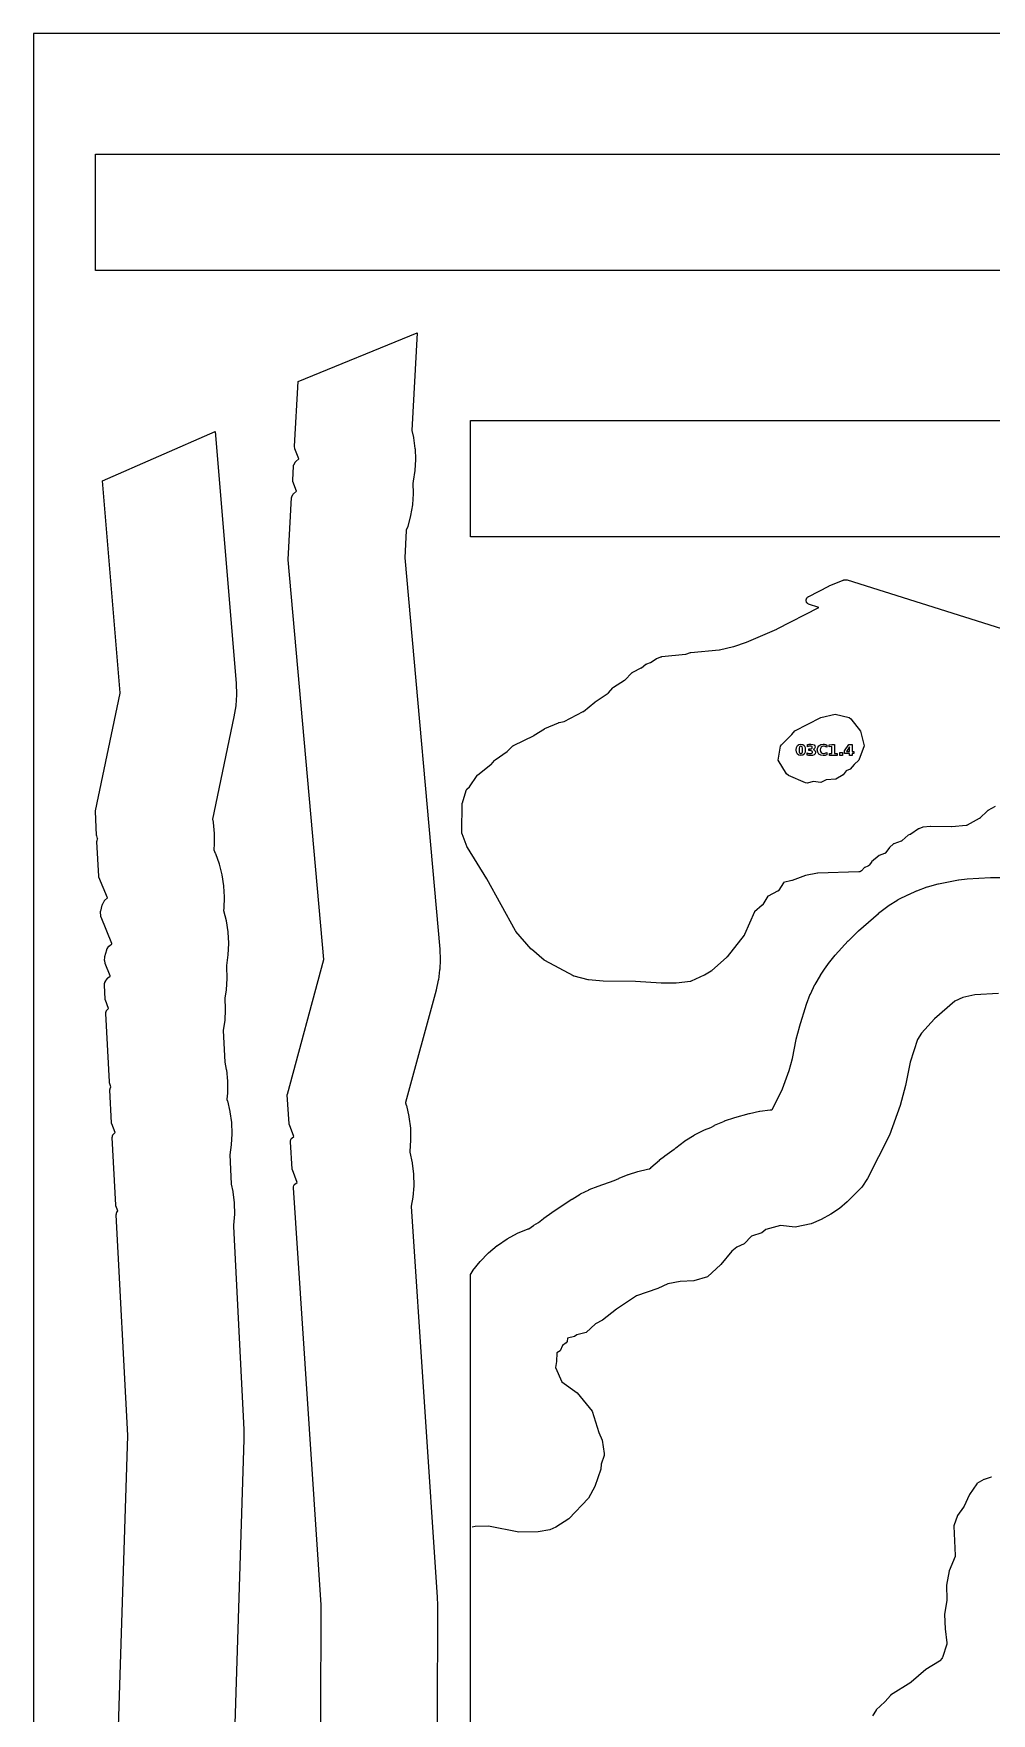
# Model space of a CAD drawing. Header units: millimetres. Extents: x 0 to 841, y 0 to 594.
# Drawn here: x 0 to 164.7, y 305 to 594 of the extents above; entities that cross this region are included whole.
import ezdxf

# ---------------------------------------------------------------- set-up
doc = ezdxf.new("R2010")
doc.units = ezdxf.units.MM
for name, color, linetype in [('CUT', 1, 'Continuous'), ('ENGRAVE', 5, 'Continuous'), ('SHEET_EDGE_DO_NOT_CUT', 8, 'Continuous')]:
    doc.layers.add(name, color=color, linetype=linetype)

msp = doc.modelspace()

# ---------------------------------------------------------------- linework, layer by layer
at = {"layer": 'CUT'}
for points in [[(345.64, 515.26), (334.49, 548.82), (334.48, 548.83), (334.47, 548.84), (329.36, 553.25), (329.35, 553.26), (329.34, 553.26), (10.62, 553.26), (10.62, 573.26), (336.51, 573.26), (336.51, 573.26), (336.55, 573.26), (336.59, 573.25), (336.63, 573.24), (336.82, 573.19), (336.87, 573.18), (336.91, 573.16), (336.95, 573.14), (336.99, 573.11), (337.03, 573.09), (351.53, 560.53)], [(49.24, 245.21), (49.48, 323.66), (49.48, 323.68), (44.69, 395.4), (44.69, 395.44), (44.69, 395.48), (44.7, 395.53), (44.71, 395.57), (44.78, 395.82), (44.8, 395.87), (44.82, 395.92), (44.85, 395.96), (44.88, 396), (44.91, 396.04), (44.95, 396.07), (45.31, 396.35), (45.32, 396.36), (45.31, 396.37), (44.5, 398.52), (44.49, 398.57), (44.48, 398.61), (44.47, 398.66), (44.16, 403.35), (44.16, 403.4), (44.17, 403.45), (44.18, 403.5), (44.19, 403.54), (44.25, 403.73), (44.27, 403.77), (44.29, 403.81), (44.32, 403.85), (44.35, 403.89), (44.38, 403.93), (44.42, 403.96), (44.77, 404.24), (44.78, 404.25), (44.78, 404.26), (43.99, 406.28), (43.98, 406.33), (43.97, 406.38), (43.96, 406.43), (43.63, 411.4), (43.63, 411.46), (43.63, 411.51), (43.64, 411.56), (49.91, 434.68), (49.91, 434.69), (49.91, 434.7), (43.79, 503.44), (43.79, 503.51), (44.38, 514.21), (44.39, 514.26), (44.4, 514.31), (44.41, 514.36), (44.44, 514.41), (44.58, 514.69), (44.6, 514.73), (44.63, 514.77), (44.66, 514.8), (44.7, 514.84), (45.2, 515.27), (45.21, 515.28), (45.21, 515.29), (44.59, 516.97), (44.57, 517.02), (44.56, 517.07), (44.56, 517.12), (44.56, 517.17), (44.68, 519.59), (44.68, 519.65), (44.7, 519.7), (44.71, 519.75), (44.74, 519.8), (44.97, 520.23), (44.99, 520.27), (45.02, 520.31), (45.04, 520.34), (45.08, 520.37), (45.6, 520.83), (45.61, 520.84), (45.61, 520.86), (44.93, 522.59), (44.91, 522.64), (44.9, 522.69), (44.87, 522.9), (44.86, 522.95), (44.86, 523), (45.48, 534.12), (65.97, 542.5), (65.04, 525.73), (65.04, 525.72), (65.05, 525.71), (65.33, 524.52), (65.34, 524.47), (65.59, 522.64), (65.6, 522.59), (65.67, 520.75), (65.67, 520.7), (65.58, 518.86), (65.57, 518.81), (65.3, 516.99), (65.3, 516.94), (65.23, 516.66), (65.22, 516.65), (65.22, 516.64), (65.27, 514.86), (65.27, 514.82), (65.15, 512.98), (65.14, 512.93), (64.84, 511.11), (64.83, 511.06), (64.36, 509.28), (64.35, 509.23), (64.1, 508.56), (64.1, 508.55), (64.1, 508.54), (63.83, 503.83), (63.84, 503.79), (69.84, 436.48), (69.84, 436.45), (69.91, 434.72), (69.91, 434.68), (69.84, 432.96), (69.83, 432.91), (69.61, 431.2), (69.6, 431.16), (69.22, 429.47), (69.22, 429.44), (63.96, 410.08), (63.96, 410.07), (63.96, 410.05), (64.1, 409.64), (64.12, 409.59), (64.55, 407.68), (64.56, 407.63), (64.8, 405.68), (64.8, 405.63), (64.84, 403.66), (64.84, 403.61), (64.68, 401.65), (64.68, 401.63), (64.68, 401.61), (64.68, 401.6), (64.69, 401.58), (65.1, 399.7), (65.11, 399.66), (65.33, 397.76), (65.34, 397.71), (65.38, 395.8), (65.38, 395.75), (65.23, 393.84), (65.22, 393.8), (64.95, 392.25), (64.95, 392.24), (64.95, 392.22), (69.43, 325.01), (69.43, 324.99), (69.48, 323.62), (69.48, 323.6), (69.24, 245.15)], [(217.92, 507.44), (75.12, 507.44), (75.12, 527.44), (259.29, 527.44)], [(12.58, 240.15), (16.19, 352.78), (16.19, 352.8), (14.22, 390.79), (14.22, 390.83), (14.23, 390.87), (14.23, 390.92), (14.27, 391.11), (14.28, 391.15), (14.3, 391.19), (14.32, 391.24), (14.34, 391.27), (14.36, 391.31), (14.47, 391.45), (14.48, 391.46), (14.47, 391.47), (14.17, 392.31), (14.15, 392.36), (14.14, 392.41), (14.14, 392.46), (13.53, 404.07), (13.53, 404.12), (13.54, 404.17), (13.55, 404.22), (13.59, 404.41), (13.61, 404.46), (13.62, 404.5), (13.65, 404.55), (13.67, 404.59), (13.7, 404.63), (13.74, 404.66), (14.02, 404.92), (14.02, 404.93), (14.02, 404.94), (13.44, 406.45), (13.42, 406.5), (13.41, 406.55), (13.4, 406.6), (13.11, 412.21), (13.11, 412.26), (13.12, 412.31), (13.14, 412.46), (13.15, 412.51), (13.16, 412.56), (13.18, 412.6), (13.21, 412.65), (13.3, 412.8), (13.31, 412.81), (13.3, 412.82), (13.07, 413.5), (13.05, 413.55), (13.04, 413.59), (13.04, 413.64), (12.43, 425.44), (12.43, 425.49), (12.43, 425.53), (12.44, 425.58), (12.49, 425.78), (12.5, 425.82), (12.52, 425.87), (12.54, 425.91), (12.57, 425.95), (12.6, 425.99), (12.63, 426.03), (12.89, 426.27), (12.9, 426.28), (12.9, 426.29), (12.34, 427.72), (12.32, 427.77), (12.31, 427.82), (12.3, 427.88), (12.17, 430.29), (12.17, 430.35), (12.18, 430.4), (12.21, 430.6), (12.22, 430.65), (12.24, 430.69), (12.26, 430.74), (12.42, 431.06), (12.44, 431.1), (12.47, 431.14), (12.72, 431.46), (12.75, 431.5), (12.79, 431.54), (13.18, 431.86), (13.19, 431.87), (13.18, 431.88), (12.33, 434), (12.32, 434.04), (12.31, 434.09), (12.23, 434.49), (12.22, 434.55), (12.22, 434.61), (12.23, 435.08), (12.24, 435.14), (12.25, 435.2), (12.58, 436.39), (12.6, 436.44), (12.62, 436.49), (12.65, 436.53), (12.95, 436.98), (12.98, 437.02), (13.01, 437.05), (13.04, 437.08), (13.44, 437.43), (13.45, 437.44), (13.45, 437.45), (11.6, 441.99), (11.58, 442.05), (11.57, 442.1), (11.56, 442.16), (11.52, 442.91), (11.52, 442.96), (11.53, 443.01), (11.54, 443.05), (11.78, 444.05), (11.79, 444.09), (11.81, 444.13), (11.83, 444.17), (12.13, 444.72), (12.15, 444.76), (12.19, 444.8), (12.22, 444.84), (12.72, 445.3), (12.72, 445.31), (12.72, 445.32), (11.24, 448.9), (11.22, 448.95), (11.21, 449.01), (11.2, 449.06), (10.89, 454.95), (10.89, 455), (10.9, 455.06), (10.91, 455.11), (11.01, 455.48), (11.02, 455.49), (11.01, 455.5), (10.86, 455.97), (10.85, 456.02), (10.84, 456.06), (10.84, 456.1), (10.63, 460.17), (10.63, 460.21), (10.63, 460.26), (10.64, 460.3), (14.88, 480.55), (14.89, 480.56), (14.89, 480.57), (11.84, 517.08), (31.21, 525.52), (34.82, 482.24), (34.82, 482.21), (34.88, 480.32), (34.88, 480.27), (34.77, 478.39), (34.76, 478.34), (34.46, 476.47), (34.46, 476.45), (30.77, 458.87), (30.77, 458.86), (30.77, 458.85), (30.87, 458.34), (30.88, 458.29), (31.06, 456.41), (31.06, 456.36), (31.05, 454.48), (31.05, 454.43), (30.99, 453.76), (30.99, 453.75), (30.99, 453.74), (30.99, 453.62), (30.99, 453.6), (31, 453.59), (31.25, 452.98), (31.26, 452.96), (31.9, 451.18), (31.92, 451.13), (32.38, 449.3), (32.39, 449.26), (32.68, 447.4), (32.68, 447.35), (32.79, 445.47), (32.79, 445.42), (32.71, 443.53), (32.71, 443.49), (32.66, 443.18), (32.66, 443.17), (32.67, 443.16), (33.11, 441.41), (33.12, 441.36), (33.41, 439.47), (33.41, 439.42), (33.51, 437.51), (33.51, 437.46), (33.43, 435.54), (33.42, 435.49), (33.16, 433.68), (33.16, 433.67), (33.16, 433.65), (33.18, 433.48), (33.18, 433.43), (33.24, 431.48), (33.24, 431.43), (33.11, 429.48), (33.1, 429.43), (32.88, 428.12), (32.88, 428.11), (32.88, 428.1), (32.88, 428.08), (32.88, 428.03), (32.96, 426.16), (32.96, 426.11), (32.86, 424.24), (32.86, 424.2), (32.61, 422.54), (32.6, 422.53), (32.6, 422.52), (32.89, 417.07), (32.89, 417.06), (32.89, 417.05), (33.14, 415.8), (33.15, 415.75), (33.34, 413.8), (33.35, 413.75), (33.34, 411.79), (33.34, 411.74), (33.23, 410.67), (33.23, 410.66), (33.24, 410.65), (33.31, 410.43), (33.32, 410.38), (33.75, 408.56), (33.76, 408.52), (34.01, 406.67), (34.01, 406.62), (34.09, 404.75), (34.09, 404.71), (33.98, 402.84), (33.98, 402.8), (33.72, 401.11), (33.72, 401.1), (33.72, 401.09), (33.97, 396.09), (33.98, 396.08), (33.98, 396.07), (34.26, 394.78), (34.27, 394.73), (34.49, 392.86), (34.49, 392.81), (34.53, 390.92), (34.53, 390.87), (34.39, 388.99), (34.38, 388.94), (34.36, 388.78), (34.35, 388.77), (34.35, 388.76), (36.16, 353.84), (36.17, 353.82), (36.18, 352.16), (36.18, 352.14), (32.69, 243.35)], [(165.37, 461.03), (164.1, 460.32), (164.09, 460.31), (164.08, 460.31), (162.75, 459.02), (162.71, 458.99), (162.68, 458.96), (162.64, 458.94), (160.58, 457.82), (160.53, 457.8), (160.48, 457.78), (160.44, 457.77), (160.38, 457.76), (157.91, 457.54), (157.86, 457.54), (154.29, 457.61), (154.26, 457.61), (152.93, 457.5), (152.92, 457.5), (152.91, 457.49), (152.24, 457.21), (152.23, 457.2), (152.21, 457.19), (150.86, 456.26), (150.82, 456.24), (150.77, 456.21), (150.72, 456.2), (150.43, 456.11), (150.42, 456.11), (150.41, 456.1), (149.38, 455.17), (149.34, 455.14), (149.3, 455.11), (149.26, 455.09), (149.21, 455.07), (147.93, 454.62), (147.92, 454.62), (147.91, 454.61), (147.21, 453.99), (147.2, 453.98), (147.2, 453.97), (146.58, 453.11), (146.55, 453.07), (146.51, 453.03), (146.47, 453), (146.43, 452.97), (146.38, 452.95), (146.33, 452.93), (145.43, 452.62), (145.42, 452.61), (145.41, 452.61), (144.1, 451.49), (144.09, 451.48), (144.08, 451.47), (143.7, 450.95), (143.68, 450.92), (143.64, 450.88), (143.61, 450.85), (143.57, 450.83), (143.53, 450.8), (143.49, 450.78), (142.93, 450.55), (142.92, 450.54), (142.91, 450.53), (142.37, 449.97), (142.33, 449.94), (142.29, 449.91), (142.25, 449.88), (142.17, 449.84), (142.13, 449.81), (142.08, 449.8), (142.03, 449.78), (141.99, 449.78), (141.94, 449.77), (134.86, 449.55), (134.85, 449.55), (134.84, 449.55), (132.77, 449.15), (132.76, 449.14), (132.75, 449.14), (130.48, 448.31), (130.43, 448.29), (128.98, 447.94), (128.97, 447.93), (128.96, 447.92), (128.16, 446.63), (128.13, 446.59), (128.1, 446.55), (128.07, 446.52), (128.04, 446.49), (128, 446.47), (127.96, 446.44), (126.31, 445.61), (126.3, 445.6), (126.29, 445.59), (125.42, 444.17), (125.39, 444.12), (125.36, 444.08), (125.32, 444.05), (124, 442.92), (123.99, 442.91), (123.98, 442.9), (122.29, 439.02), (122.27, 438.98), (122.25, 438.94), (122.23, 438.91), (119.28, 435.18), (119.25, 435.15), (119.22, 435.12), (116.61, 432.76), (116.58, 432.72), (116.54, 432.7), (115.4, 432.02), (115.35, 431.99), (113.09, 430.98), (113.05, 430.96), (113, 430.95), (112.95, 430.94), (110.49, 430.63), (110.43, 430.63), (107.96, 430.63), (107.93, 430.63), (103.5, 430.9), (103.49, 430.9), (97.96, 430.99), (97.93, 430.99), (95.46, 431.21), (95.42, 431.22), (95.38, 431.22), (92.95, 431.82), (92.91, 431.84), (92.87, 431.85), (92.83, 431.87), (87.9, 434.55), (87.86, 434.58), (87.82, 434.61), (85.65, 436.46), (85.62, 436.49), (85.59, 436.51), (82.96, 439.55), (82.92, 439.6), (82.9, 439.64), (77.93, 448.57), (77.92, 448.58), (74.6, 453.95), (74.58, 453.99), (74.56, 454.03), (73.69, 456.31), (73.68, 456.35), (73.67, 456.4), (73.63, 456.58), (73.63, 456.63), (73.63, 456.68), (73.72, 461.51), (73.72, 461.56), (73.73, 461.61), (73.74, 461.65), (74.4, 463.78), (74.41, 463.82), (74.44, 463.87), (74.46, 463.91), (74.5, 463.95), (74.53, 463.99), (74.97, 464.41), (74.98, 464.42), (74.99, 464.43), (76.29, 466.38), (76.32, 466.42), (76.35, 466.46), (76.4, 466.5), (78.65, 468.24), (78.66, 468.24), (78.67, 468.25), (79.26, 468.95), (79.29, 468.98), (79.32, 469.01), (79.36, 469.04), (81.42, 470.47), (81.43, 470.47), (81.44, 470.48), (82.43, 471.44), (82.47, 471.48), (82.52, 471.51), (82.56, 471.53), (86.09, 473.26), (86.11, 473.28), (87.89, 474.4), (87.92, 474.41), (87.95, 474.43), (90.29, 475.45), (90.34, 475.47), (90.39, 475.48), (91.23, 475.66), (91.24, 475.66), (91.25, 475.66), (94.54, 477.35), (94.55, 477.35), (94.56, 477.36), (96.51, 478.99), (96.56, 479.02), (98.84, 480.55), (98.85, 480.56), (98.85, 480.56), (99.61, 481.44), (99.65, 481.48), (99.68, 481.51), (99.73, 481.54), (101.65, 482.74), (101.66, 482.74), (101.67, 482.75), (102.9, 484.03), (102.94, 484.06), (102.98, 484.1), (103.03, 484.12), (104.5, 484.89), (104.51, 484.89), (104.52, 484.9), (105.32, 485.49), (105.37, 485.52), (105.41, 485.54), (105.46, 485.56), (106.1, 485.78), (106.11, 485.79), (106.12, 485.79), (107.09, 486.45), (107.14, 486.48), (107.19, 486.5), (107.89, 486.78), (107.93, 486.79), (107.98, 486.8), (108.02, 486.81), (112.12, 487.24), (112.13, 487.24), (112.15, 487.25), (112.96, 487.5), (113, 487.51), (113.05, 487.51), (117.93, 487.98), (117.96, 487.98), (120.39, 488.55), (120.41, 488.56), (122.6, 489.31), (122.62, 489.31), (127.85, 491.56), (127.87, 491.57), (135.02, 495.25), (135.03, 495.25), (135.02, 495.26), (133.27, 495.86), (133.22, 495.88), (133.18, 495.9), (133.14, 495.93), (133.1, 495.96), (133.07, 495.99), (133.04, 496.02), (133.01, 496.06), (132.98, 496.1), (132.95, 496.14), (132.93, 496.19), (132.92, 496.24), (132.89, 496.33), (132.88, 496.37), (132.87, 496.42), (132.87, 496.47), (132.87, 496.52), (132.89, 496.61), (132.89, 496.66), (132.91, 496.71), (132.92, 496.76), (132.94, 496.8), (132.99, 496.88), (133.02, 496.92), (133.05, 496.96), (133.08, 497), (133.12, 497.03), (133.23, 497.12), (133.27, 497.15), (133.31, 497.18), (136.77, 498.95), (136.81, 498.97), (139.24, 499.98), (139.28, 499.99), (139.32, 500.01), (139.37, 500.01), (139.41, 500.02), (139.75, 500.03), (139.79, 500.03), (139.79, 500.03), (139.83, 500.03), (139.87, 500.02), (139.92, 500.01), (172.83, 489.64)], [(75.12, 246.12), (75.12, 380.54), (75.52, 381.15), (75.55, 381.19), (76.78, 382.74), (76.81, 382.78), (78.19, 384.19), (78.23, 384.23), (79.74, 385.49), (79.78, 385.52), (81.42, 386.63), (81.46, 386.66), (83.2, 387.6), (83.25, 387.62), (85.07, 388.37), (85.12, 388.39), (85.12, 388.39), (85.14, 388.4), (85.15, 388.4), (85.96, 388.97), (86.01, 389), (86.84, 389.47), (86.85, 389.47), (86.86, 389.48), (87.72, 390.17), (87.74, 390.18), (89.15, 391.21), (89.16, 391.22), (92.59, 393.49), (92.61, 393.5), (94.02, 394.36), (94.06, 394.38), (95.53, 395.11), (95.57, 395.12), (97.1, 395.73), (97.12, 395.74), (99.84, 396.68), (99.86, 396.69), (100.67, 397.06), (100.69, 397.07), (102.25, 397.71), (102.29, 397.73), (103.89, 398.23), (103.93, 398.24), (105.58, 398.61), (105.6, 398.61), (105.93, 398.67), (105.95, 398.67), (105.95, 398.68), (106.13, 398.86), (106.16, 398.9), (107.65, 400.2), (107.67, 400.22), (108.51, 400.89), (108.54, 400.91), (110.19, 402.06), (110.2, 402.07), (110.2, 402.07), (110.4, 402.26), (110.43, 402.29), (111.94, 403.46), (111.98, 403.49), (113.6, 404.51), (113.65, 404.54), (115.36, 405.4), (115.4, 405.41), (116.46, 405.82), (116.49, 405.83), (117.09, 406.17), (117.13, 406.19), (118.8, 406.91), (118.85, 406.93), (120.59, 407.5), (120.61, 407.51), (123.09, 408.2), (123.11, 408.2), (124.87, 408.61), (124.91, 408.62), (126.69, 408.85), (126.74, 408.86), (126.98, 408.87), (126.99, 408.87), (127, 408.88), (128.78, 412.4), (128.8, 412.43), (129.93, 415.61), (129.94, 415.63), (130.51, 417.68), (130.51, 417.7), (131.16, 420.96), (131.17, 420.98), (131.71, 423.09), (131.72, 423.11), (132.95, 427), (132.95, 427.02), (133.58, 428.72), (133.6, 428.76), (134.37, 430.39), (134.39, 430.43), (135.32, 431.98), (135.33, 432), (136.03, 433.05), (136.04, 433.07), (136.9, 434.27), (136.92, 434.3), (137.86, 435.43), (137.88, 435.44), (140.1, 437.91), (140.12, 437.93), (141.82, 439.6), (141.85, 439.62), (145.31, 442.64), (145.33, 442.66), (146.91, 443.89), (146.95, 443.92), (148.64, 444.99), (148.68, 445.01), (150.48, 445.9), (150.5, 445.91), (151.86, 446.5), (151.88, 446.51), (153.67, 447.19), (153.72, 447.2), (155.57, 447.7), (155.6, 447.71), (157.63, 448.15), (157.65, 448.15), (159.08, 448.41), (159.12, 448.41), (160.56, 448.56), (160.58, 448.56), (164.59, 448.83), (164.63, 448.83), (167.44, 448.81)], [(164.75, 345.67), (164.71, 345.65), (164.67, 345.63), (163.46, 345.23), (163.45, 345.23), (163.44, 345.22), (162.23, 344.55), (162.22, 344.54), (162.21, 344.53), (160.96, 342.68), (160.95, 342.68), (160.95, 342.67), (160, 340.56), (159.98, 340.51), (159.95, 340.47), (158.92, 339.08), (158.92, 339.07), (158.91, 339.06), (158.26, 337.27), (158.26, 337.26), (158.26, 337.24), (158.52, 332.19), (158.52, 332.14), (158.51, 332.08), (158.5, 332.03), (158.48, 331.98), (157.48, 329.55), (157.48, 329.54), (157.48, 329.53), (156.98, 327.06), (156.98, 327.04), (156.98, 327.03), (157.08, 324.59), (157.08, 324.54), (157.08, 324.49), (156.68, 322.04), (156.68, 322.02), (156.68, 322.01), (156.76, 319.57), (156.76, 319.55), (157.06, 317.15), (157.06, 317.1), (157.06, 317.04), (157.05, 316.99), (157.04, 316.94), (156.29, 314.6), (156.27, 314.56), (156.25, 314.52), (156.23, 314.48), (156.21, 314.44), (155.94, 314.1), (155.91, 314.07), (155.88, 314.04), (155.84, 314.01), (155.81, 313.98), (153.46, 312.55), (153.45, 312.54), (153.44, 312.54), (150.93, 310.39), (150.87, 310.34), (147.38, 308.13), (147.37, 308.12), (147.36, 308.11), (146.45, 307.03), (146.41, 306.99), (144.91, 305.6), (144.9, 305.59), (144.89, 305.58), (144.29, 304.59)]]:
    msp.add_lwpolyline(points, dxfattribs=at)
at = {"layer": 'ENGRAVE'}
for points in [[(139.76, 467.16), (139.24, 466.48), (137.95, 465.74), (136.28, 465.62), (135.38, 465.17), (134.06, 465.34), (133.11, 465.06), (132.73, 465.08), (129.83, 466.39), (129.51, 466.67), (128.07, 468.99), (128.45, 471.39), (128.62, 471.65), (130.42, 473.39), (130.94, 474.03), (135.39, 476.36), (137.88, 476.93), (140.24, 476.34), (140.57, 476.09), (142.19, 473.98), (142.82, 471.49), (141.95, 469), (141.12, 468.28), (140.43, 467.46), (139.76, 467.16)], [(165.92, 428.87), (161.89, 428.61), (159.83, 428.16), (158.45, 427.56), (154.96, 424.52), (152.72, 422.04), (152.02, 420.97), (150.78, 417.06), (149.98, 413.05), (149.01, 409.57), (147.2, 404.5), (143.41, 397.02), (142.44, 395.55), (139.94, 393.01), (138.62, 391.88), (137.09, 390.92), (135.45, 389.97), (133.73, 389.26), (130.99, 388.68), (128.45, 388.93), (125.95, 388.24), (125.22, 387.69), (123.45, 387.11), (122.2, 385.8), (120.95, 385.23), (120.08, 384.54), (118.17, 382.26), (115.91, 380.13), (113.57, 379.43), (111.22, 379.29), (109.08, 378.91), (107.33, 378.11), (103.66, 376.83), (100.22, 374.55), (97.84, 372.65), (96.61, 372.04), (95.04, 370.55), (93.45, 370.15), (93.02, 369.84), (91.8, 369.54), (91.74, 369.01), (91.61, 368.75), (90.95, 368.31), (90.58, 367.41), (89.96, 367.04), (89.95, 365.53), (89.75, 364.54), (90.87, 362.04), (93.47, 360.17), (96.06, 357.03), (97.2, 353.31), (97.76, 352.01), (98.14, 349.73), (98.12, 349.37), (97.62, 347.87), (97.56, 347.01), (96.53, 344.04), (95.42, 342.02), (92.03, 338.46), (89.82, 337.04), (88.78, 336.6), (86.76, 336.24), (83.45, 336.2), (78.23, 337.23), (75.95, 337.15), (75.42, 337.05)]]:
    msp.add_lwpolyline(points, dxfattribs=at)
for points in [[(132.72, 470.77), (132.67, 470.35), (132.52, 470.04), (132.27, 469.85), (131.94, 469.78), (131.61, 469.85), (131.36, 470.04), (131.21, 470.35), (131.16, 470.77), (131.21, 471.19), (131.36, 471.5), (131.61, 471.69), (131.94, 471.75), (132.27, 471.69), (132.52, 471.5), (132.67, 471.19), (132.72, 470.77)], [(132.23, 470.77), (132.21, 471.07), (132.16, 471.27), (132.08, 471.38), (131.94, 471.42), (131.81, 471.38), (131.72, 471.27), (131.67, 471.07), (131.65, 470.77), (131.67, 470.46), (131.72, 470.26), (131.81, 470.15), (131.94, 470.12), (132.07, 470.15), (132.16, 470.26), (132.21, 470.46), (132.23, 470.77)], [(134.06, 470.84), (134.22, 470.78), (134.35, 470.67), (134.42, 470.53), (134.45, 470.36), (134.39, 470.11), (134.23, 469.93), (133.97, 469.82), (133.6, 469.78), (133.45, 469.79), (133.31, 469.81), (133.16, 469.84), (133.02, 469.88), (133.02, 470.26), (133.15, 470.2), (133.29, 470.15), (133.42, 470.13), (133.56, 470.12), (133.73, 470.13), (133.85, 470.18), (133.93, 470.27), (133.96, 470.38), (133.93, 470.49), (133.85, 470.57), (133.72, 470.62), (133.54, 470.64), (133.34, 470.64), (133.34, 470.96), (133.55, 470.96), (133.71, 470.97), (133.82, 471.01), (133.89, 471.09), (133.91, 471.19), (133.89, 471.29), (133.83, 471.36), (133.72, 471.4), (133.58, 471.42), (133.46, 471.41), (133.34, 471.39), (133.22, 471.36), (133.1, 471.31), (133.1, 471.67), (133.24, 471.71), (133.39, 471.73), (133.53, 471.75), (133.67, 471.75), (133.99, 471.72), (134.22, 471.63), (134.36, 471.48), (134.4, 471.26), (134.38, 471.11), (134.31, 470.99), (134.21, 470.9), (134.06, 470.84)], [(136.4, 469.93), (136.26, 469.86), (136.11, 469.82), (135.97, 469.79), (135.81, 469.78), (135.39, 469.85), (135.06, 470.05), (134.85, 470.36), (134.78, 470.77), (134.85, 471.17), (135.06, 471.49), (135.39, 471.68), (135.81, 471.75), (135.97, 471.74), (136.11, 471.72), (136.26, 471.67), (136.4, 471.61), (136.4, 471.22), (136.26, 471.3), (136.13, 471.35), (135.99, 471.39), (135.85, 471.4), (135.62, 471.35), (135.44, 471.23), (135.33, 471.03), (135.29, 470.77), (135.33, 470.51), (135.44, 470.31), (135.62, 470.18), (135.85, 470.14), (135.99, 470.15), (136.13, 470.18), (136.26, 470.24), (136.4, 470.32), (136.4, 469.93)], [(136.87, 470.16), (137.3, 470.16), (137.3, 471.38), (136.85, 471.29), (136.85, 471.63), (137.3, 471.72), (137.76, 471.72), (137.76, 470.16), (138.19, 470.16), (138.19, 469.82), (136.87, 469.82), (136.87, 470.16)], [(140.23, 471.72), (140.78, 471.72), (140.78, 470.52), (141.05, 470.52), (141.05, 470.17), (140.78, 470.17), (140.78, 469.82), (140.32, 469.82), (140.32, 470.17), (139.48, 470.17), (139.48, 470.59), (140.23, 471.72)], [(140.32, 471.31), (139.78, 470.52), (140.32, 470.52), (140.32, 471.31)], [(138.64, 470.31), (139.09, 470.31), (139.09, 469.82), (138.64, 469.82), (138.64, 470.31)]]:
    msp.add_lwpolyline(points, close=True, dxfattribs=at)
at = {"layer": 'SHEET_EDGE_DO_NOT_CUT'}
msp.add_lwpolyline([(0, 0), (841, 0), (841, 594), (0, 594)], close=True, dxfattribs=at)

doc.saveas('drawing.dxf')
